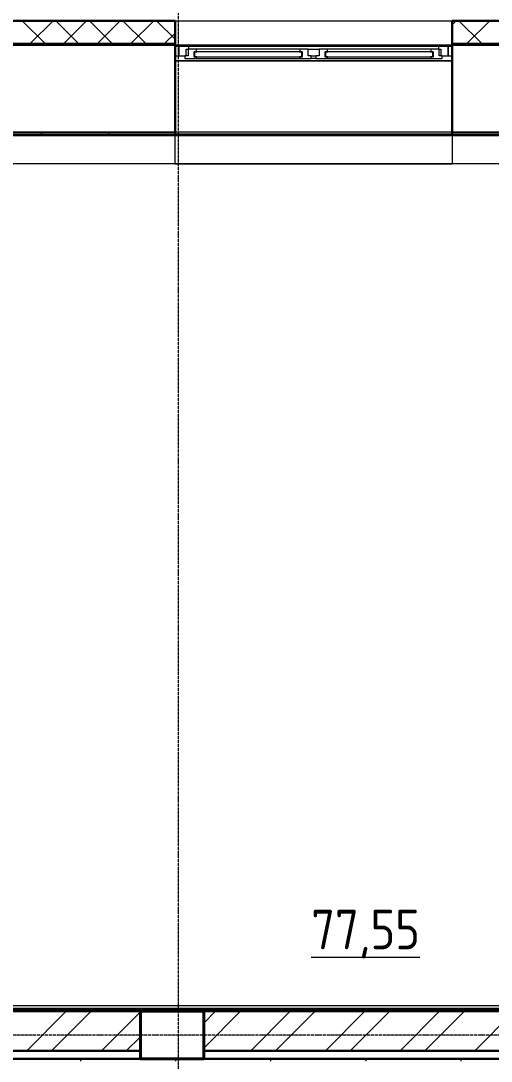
# Model space of a CAD drawing. Header units: millimetres. Extents: x -215207 to 92095, y -30385 to 123050.
# Drawn here: x -188978 to -186009, y 25576 to 32143 of the extents above; entities that cross this region are included whole.
import ezdxf

# ---------------------------------------------------------------- set-up
doc = ezdxf.new("R2010")
doc.units = ezdxf.units.MM
doc.linetypes.add('ADSK_Линия сетки', pattern=[25, 20, -2.5, 0, -2.5])
for name, color, linetype, lineweight in [('_ Окна', 7, 'Continuous', 9), ('Марки помещений', 7, 'Continuous', 20), ('Несущие колонны', 7, 'Continuous', 20), ('Ограждение', 7, 'Continuous', 9), ('Окна', 7, 'Continuous', 9), ('Оси', 7, 'Continuous', 9), ('Стены внутренние', 7, 'Continuous', 20), ('Стены наружные', 7, 'Continuous', 20), ('Стены штриховка', 7, 'Continuous', 9)]:
    doc.layers.add(name, color=color, linetype=linetype, lineweight=lineweight)
doc.styles.add('GOST Common_3', font='GOST_Common.ttf', dxfattribs={"width": 0.9, "height": 2.5})

# ---------------------------------------------------------------- blocks, each defined once
blk = doc.blocks.new('1 этаж 21082025')
at = {"layer": '_ Окна'}
for p, q in [((11955, 540), (11930, 540)), ((11955, 482), (11955, 540)), ((13680, 540), (13655, 540)), ((13655, 540), (13655, 482)), ((11930, 482), (11955, 482)), ((12053, 506), (12050, 506)), ((12050, 506), (12050, 474)), ((12050, 474), (12053, 474)), ((12730, 506), (12053, 506)), ((12053, 506), (12053, 474)), ((12053, 474), (12053, 506)), ((12053, 474), (12730, 474)), ((12730, 474), (12730, 506)), ((12730, 506), (12730, 474)), ((12733, 506), (12730, 506)), ((12730, 474), (12733, 474)), ((12733, 474), (12733, 506)), ((12880, 506), (12877, 506)), ((12877, 506), (12877, 474)), ((12877, 474), (12880, 474)), ((13557, 506), (12880, 506)), ((12880, 506), (12880, 474)), ((12880, 474), (12880, 506)), ((12880, 474), (13557, 474)), ((13557, 474), (13557, 506)), ((13557, 506), (13557, 474)), ((13560, 506), (13557, 506)), ((13557, 474), (13560, 474)), ((13560, 474), (13560, 506)), ((13655, 482), (13680, 482))]:
    blk.add_line(p, q, dxfattribs=at)
at = {"layer": '_ Окна', "lineweight": 18}
for p, q in [((12014.4, 540), (11955, 540)), ((11955, 540), (11955, 482)), ((12019, 523), (12014.4, 540)), ((13595.6, 540), (13591, 523)), ((13655, 540), (13595.6, 540)), ((13655, 482), (13655, 540)), ((11955, 482), (11993, 482)), ((12013, 482), (11993, 482)), ((11993, 482), (11993, 465)), ((11993, 465), (12049, 465)), ((12001, 482), (12001, 523)), ((12001, 523), (12013, 523)), ((12013, 523), (12013, 482)), ((12063.4, 523), (12013, 523)), ((12049, 465), (12050, 466)), ((12050, 474), (12050, 506)), ((12050, 506), (12068, 506)), ((12068, 474), (12050, 474)), ((12050, 466), (12051, 465)), ((12051, 465), (12065.6, 465)), ((12068, 506), (12063.4, 523)), ((12065.6, 465), (12068, 474)), ((12719.6, 523), (12715, 506)), ((12715, 506), (12733, 506)), ((12733, 474), (12715, 474)), ((12715, 474), (12717.4, 465)), ((12717.4, 465), (12732, 465)), ((12770, 523), (12719.6, 523)), ((12732, 465), (12733, 466)), ((12733, 506), (12733, 474)), ((12733, 466), (12734, 465)), ((12734, 465), (12790, 465)), ((12770, 482), (12770, 523)), ((12790, 482), (12770, 482)), ((12790, 465), (12790, 482)), ((12840, 482), (12820, 482)), ((12820, 482), (12820, 465)), ((12820, 465), (12876, 465)), ((12840, 523), (12840, 482)), ((12890.4, 523), (12840, 523)), ((12876, 465), (12877, 466)), ((12877, 474), (12877, 506)), ((12877, 506), (12895, 506)), ((12895, 474), (12877, 474)), ((12877, 466), (12878, 465)), ((12878, 465), (12892.6, 465)), ((12895, 506), (12890.4, 523)), ((12892.6, 465), (12895, 474)), ((13546.6, 523), (13542, 506)), ((13542, 506), (13560, 506)), ((13560, 474), (13542, 474)), ((13542, 474), (13544.4, 465)), ((13544.4, 465), (13559, 465)), ((13597, 523), (13546.6, 523)), ((13559, 465), (13560, 466)), ((13560, 506), (13560, 474)), ((13560, 466), (13561, 465)), ((13561, 465), (13617, 465)), ((13597, 482), (13597, 523)), ((13597, 523), (13609, 523)), ((13617, 482), (13597, 482)), ((13609, 523), (13609, 482)), ((13617, 465), (13617, 482)), ((13617, 482), (13655, 482))]:
    blk.add_line(p, q, dxfattribs=at)
at = {"layer": 'Несущие колонны', "lineweight": 40}
for p, q in [((11712, -5550), (12112, -5550)), ((11712, -5850), (11712, -5550)), ((12112, -5550), (11712, -5550)), ((12112, -5550), (12112, -5850)), ((11712, -5800), (11712, -5850)), ((12112, -5850), (12112, -5800)), ((12112, -5850), (11712, -5850))]:
    blk.add_line(p, q, dxfattribs=at)
at = {"layer": 'Несущие колонны'}
for p, q in [((11712, -5550), (11712, -5800)), ((12112, -5800), (12112, -5550)), ((11712, -5850), (12112, -5850))]:
    blk.add_line(p, q, dxfattribs=at)
at = {"layer": 'Ограждение'}
for p, q in [((13680, 450), (11930, 450)), ((11930, 450), (13680, 450)), ((13680, 0), (11930, 0)), ((11930, -200), (11930, -20)), ((11930, -200), (11930, -20)), ((13680, -19.8), (13680, -200)), ((13680, -19.8), (13680, -200)), ((14075, -200), (5245, -200)), ((13680, -200), (11930, -200)), ((11930, -200), (13680, -200)), ((14090, -5515), (35, -5515))]:
    blk.add_line(p, q, dxfattribs=at)
at = {"layer": 'Окна'}
for p, q in [((13595.6, 540), (12014.4, 540)), ((12049, 465), (12051, 465)), ((12719.6, 523), (12063.4, 523)), ((12065.6, 465), (12717.4, 465)), ((12732, 465), (12734, 465)), ((12770, 523), (12840, 523)), ((12790, 482), (12820, 482)), ((12820, 465), (12790, 465)), ((12876, 465), (12878, 465)), ((13546.6, 523), (12890.4, 523)), ((12892.6, 465), (13544.4, 465)), ((13559, 465), (13561, 465))]:
    blk.add_line(p, q, dxfattribs=at)
at = {"layer": 'Оси', "linetype": 'ADSK_Линия сетки'}
for p, q in [((11950, 5350.6), (11950, -14846.4)), ((58165, 0), (-14072.3, 0)), ((58165, -5700), (-14072.3, -5700))]:
    blk.add_line(p, q, dxfattribs=at)
at = {"layer": 'Стены внутренние', "lineweight": 30}
for p, q in [((11930, 702), (10860, 702)), ((11930, 560), (11930, 702)), ((14770, 702), (13680, 702)), ((13680, 702), (13680, 560)), ((11930, 550), (10860, 550)), ((11930, 0), (11930, 550)), ((14770, 550), (13680, 550)), ((13680, 550), (13680, 0))]:
    blk.add_line(p, q, dxfattribs=at)
at = {"layer": 'Стены внутренние', "linetype": 'Continuous', "lineweight": 9}
for p, q in [((11107.2, 560), (10967.2, 700)), ((11017.7, 560), (11157.7, 700)), ((11132.8, 700), (11131.6, 702)), ((11319.4, 560), (11179.4, 700)), ((11229.8, 560), (11369.8, 700)), ((11531.5, 560), (11391.5, 700)), ((11442, 560), (11582, 700)), ((11743.6, 560), (11603.6, 700)), ((11654.1, 560), (11794.1, 700)), ((11719.4, 700), (11718.7, 701.2)), ((11928, 587.8), (11815.8, 700)), ((13682, 678.7), (13703.3, 700)), ((13865, 560), (13725, 700)), ((13775.4, 560), (13915.4, 700)), ((11866.2, 560), (11928, 621.8)), ((13682, 602), (13680, 598.6))]:
    blk.add_line(p, q, dxfattribs=at)
at = {"layer": 'Стены внутренние'}
for p, q in [((11930, 702), (13680, 702)), ((11930, 550), (13680, 550)), ((10860, 0), (11930, 0)), ((13680, 0), (14075, 0))]:
    blk.add_line(p, q, dxfattribs=at)
at = {"layer": 'Стены наружные', "lineweight": 30}
for p, q in [((11930, 550), (11930, 560)), ((13680, 560), (13680, 550)), ((11930, -15), (11930, 0)), ((13680, 0), (13680, -15)), ((14075, -15), (5245, -15)), ((5245, -20), (14075, -20)), ((0, -5550), (14090, -5550)), ((14090, -5535), (15, -5535)), ((6075, -5800), (11712, -5800)), ((12112, -5800), (17683.9, -5800)), ((11712, -5850), (6075, -5850)), ((17683.9, -5850), (12112, -5850))]:
    blk.add_line(p, q, dxfattribs=at)
at = {"layer": 'Стены наружные'}
for p, q in [((11930, 0), (10860, 0)), ((11712, -5800), (11712, -5550)), ((12112, -5550), (12112, -5800)), ((12112, -5850), (11712, -5850))]:
    blk.add_line(p, q, dxfattribs=at)
at = {"layer": 'Стены наружные', "linetype": 'Continuous', "lineweight": 9}
for p, q in [((11079.1, -15), (11094.1, 0)), ((11503.4, -15), (11518.4, 0)), ((11927.6, -15), (11930, -12.6)), ((10993.6, -5800), (11243.6, -5550)), ((11059.5, -5550), (11074.5, -5535)), ((11150.7, -5800), (11400.7, -5550)), ((11465, -5800), (11712, -5553.1)), ((11483.8, -5550), (11498.8, -5535)), ((11908.1, -5550), (11923.1, -5535)), ((12112, -5624.5), (12186.5, -5550)), ((12112, -5781.7), (12343.6, -5550)), ((12332.3, -5550), (12347.3, -5535)), ((12408, -5800), (12658, -5550)), ((12565.1, -5800), (12815.1, -5550)), ((12756.6, -5550), (12771.6, -5535)), ((12879.4, -5800), (13129.4, -5550)), ((13036.6, -5800), (13286.6, -5550)), ((13180.9, -5550), (13195.9, -5535)), ((13350.9, -5800), (13600.9, -5550)), ((13508, -5800), (13758, -5550)), ((13605.1, -5550), (13620.1, -5535)), ((13822.3, -5800), (14072.3, -5550)), ((11622.2, -5800), (11712, -5710.2)), ((11336, -5865), (11336, -5850)), ((11936, -5865), (11936, -5850)), ((12536, -5865), (12536, -5850)), ((13136, -5865), (13136, -5850)), ((13736, -5865), (13736, -5850))]:
    blk.add_line(p, q, dxfattribs=at)
at = {"layer": 'Стены штриховка'}
for p, q in [((11928, 700), (10862, 700)), ((11928, 700), (11928, 560)), ((14768, 700), (13682, 700)), ((13682, 560), (13682, 700)), ((10860, 560), (11930, 560)), ((13680, 560), (14770, 560)), ((14075, 0), (13680, 0))]:
    blk.add_line(p, q, dxfattribs=at)
at = {"layer": 'Марки помещений', "style": 'GOST Common_3', "width": 0.9}
blk.add_text('%%U77,55', height=250, dxfattribs=at).set_placement((12790.2, -5158.4))

msp = doc.modelspace()

# ---------------------------------------------------------------- block references
msp.add_blockref('1 этаж 21082025', (-199934.8, 31441.4))

doc.saveas('drawing.dxf')
